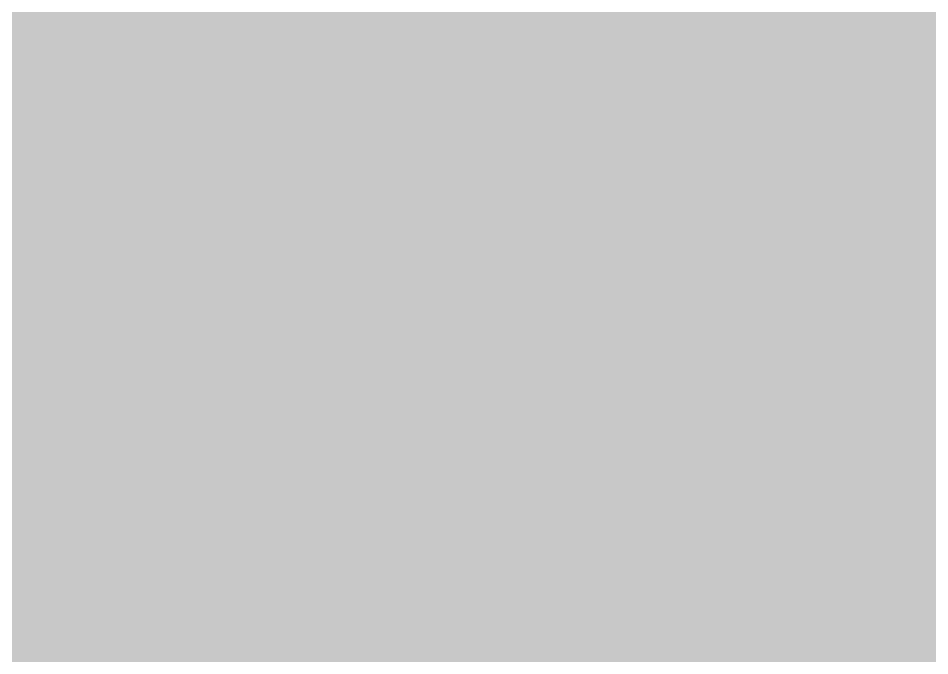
# Model space of a CAD drawing. Header units: inches. Extents: x 22 to 371, y 55 to 284.
# Drawn here: x 88.21 to 88.915, y 96.901 to 97.395 of the extents above; entities that cross this region are included whole.
import ezdxf

# ---------------------------------------------------------------- set-up
doc = ezdxf.new("R2010")
doc.units = ezdxf.units.IN
for name, color, linetype in [('Bottom Layer', 5, 'Continuous'), ('Bottom Solder', 6, 'Continuous'), ('Drill Drawing', 1, 'Continuous'), ('Layer 1', 16, 'Continuous'), ('Layer 2', 76, 'Continuous'), ('Top Layer', 1, 'Continuous'), ('Top Paste', 8, 'Continuous'), ('Top Solder', 216, 'Continuous'), ('Via Holes', 16, 'Continuous')]:
    doc.layers.add(name, color=color, linetype=linetype)

# ---------------------------------------------------------------- blocks, each defined once
blk = doc.blocks.new('16_QFN__3_3___156')
at = {"layer": 'Top Layer'}
blk.add_hatch(color=1, dxfattribs=at).paths.add_polyline_path([(-0.84999, 0.84999), (0.85001, 0.84999), (0.85001, -0.85001), (-0.84999, -0.85001)])
at = {"layer": 'Top Paste'}
blk.add_hatch(color=8, dxfattribs=at).paths.add_polyline_path([(-0.84999, 0.84999), (0.85001, 0.84999), (0.85001, -0.85001), (-0.84999, -0.85001)])
at = {"layer": 'Top Solder'}
blk.add_hatch(color=216, dxfattribs=at).paths.add_polyline_path([(-0.95159, 0.95159), (0.95161, 0.95159), (0.95161, -0.95161), (-0.95159, -0.95161)])

msp = doc.modelspace()

# ---------------------------------------------------------------- hatches: boundary and pattern name
at = {"layer": 'Bottom Layer'}
h = msp.add_hatch(color=5, dxfattribs=at)
edge = h.paths.add_edge_path()
edge.add_arc((88.49318, 97.33352), 0.3, 0, 360)
at = {"layer": 'Bottom Solder'}
h = msp.add_hatch(color=6, dxfattribs=at)
edge = h.paths.add_edge_path()
edge.add_arc((88.49318, 97.33352), 0.4016, 0, 360)
at = {"layer": 'Layer 1'}
h = msp.add_hatch(color=16, dxfattribs=at)
edge = h.paths.add_edge_path()
edge.add_arc((88.49318, 97.33352), 0.3, 0, 360)
at = {"layer": 'Layer 2'}
h = msp.add_hatch(color=76, dxfattribs=at)
edge = h.paths.add_edge_path()
edge.add_arc((88.49318, 97.33352), 0.3, 0, 360)
at = {"layer": 'Top Layer'}
msp.add_hatch(color=1, dxfattribs=at).paths.add_polyline_path([(89.23885, 97.74638), (89.75848, 97.74638), (89.75848, 97.27237), (89.75848, 96.77239), (89.75848, 96.27721), (89.75752, 96.27237), (89.75752, 96.05633), (88.54249, 96.05633), (88.53765, 96.05537), (88.28835, 96.05537), (88.28351, 96.05633), (88.06651, 96.05633), (88.06651, 96.27237), (88.06651, 96.77239), (88.06651, 97.27237), (88.06651, 97.74739), (89.23375, 97.74739)])
h = msp.add_hatch(color=1, dxfattribs=at)
edge = h.paths.add_edge_path()
edge.add_arc((88.49318, 97.33352), 0.3, 0, 360)
at = {"layer": 'Top Solder'}
h = msp.add_hatch(color=216, dxfattribs=at)
edge = h.paths.add_edge_path()
edge.add_arc((88.49318, 97.33352), 0.4016, 0, 360)
at = {"layer": 'Via Holes'}
h = msp.add_hatch(color=7, dxfattribs=at)
edge = h.paths.add_edge_path()
edge.add_arc((88.49318, 97.33352), 0.15, 0, 360)

# ---------------------------------------------------------------- linework, layer by layer
at = {"layer": 'Drill Drawing'}
for points in [[(88.23918, 97.58752, 0.0508, 0.0508, 0), (88.36618, 97.33352, 0.0508, 0.0508, 0)], [(88.62018, 97.33352, 0.0508, 0.0508, 0), (88.74718, 97.58752, 0.0508, 0.0508, 0)], [(88.23918, 97.07952, 0.0508, 0.0508, 0), (88.36618, 97.33352, 0.0508, 0.0508, 0)], [(88.62018, 97.33352, 0.0508, 0.0508, 0), (88.74718, 97.07952, 0.0508, 0.0508, 0)], [(88.23918, 97.07952, 0.0508, 0.0508, 0), (88.49318, 97.20652, 0.0508, 0.0508, 0)], [(88.49318, 97.20652, 0.0508, 0.0508, 0), (88.74718, 97.07952, 0.0508, 0.0508, 0)]]:
    msp.add_lwpolyline(points, format="xyseb", dxfattribs=at)
for points in [[(88.35348, 97.33352, 0.0254, 0.0254, 1), (88.37888, 97.33352, 0.0254, 0.0254, 1)], [(88.35348, 97.33352, 0.0254, 0.0254, 1), (88.37888, 97.33352, 0.0254, 0.0254, 1)], [(88.60748, 97.33352, 0.0254, 0.0254, 1), (88.63288, 97.33352, 0.0254, 0.0254, 1)], [(88.60748, 97.33352, 0.0254, 0.0254, 1), (88.63288, 97.33352, 0.0254, 0.0254, 1)], [(88.48048, 97.20652, 0.0254, 0.0254, 1), (88.50588, 97.20652, 0.0254, 0.0254, 1)], [(88.48048, 97.20652, 0.0254, 0.0254, 1), (88.50588, 97.20652, 0.0254, 0.0254, 1)], [(88.22648, 97.07952, 0.0254, 0.0254, 1), (88.25188, 97.07952, 0.0254, 0.0254, 1)], [(88.22648, 97.07952, 0.0254, 0.0254, 1), (88.25188, 97.07952, 0.0254, 0.0254, 1)], [(88.73448, 97.07952, 0.0254, 0.0254, 1), (88.75988, 97.07952, 0.0254, 0.0254, 1)], [(88.73448, 97.07952, 0.0254, 0.0254, 1), (88.75988, 97.07952, 0.0254, 0.0254, 1)]]:
    msp.add_lwpolyline(points, format="xyseb", close=True, dxfattribs=at)

# ---------------------------------------------------------------- block references
msp.add_blockref('16_QFN__3_3___156', (88.91249, 96.90137))

doc.saveas('drawing.dxf')
